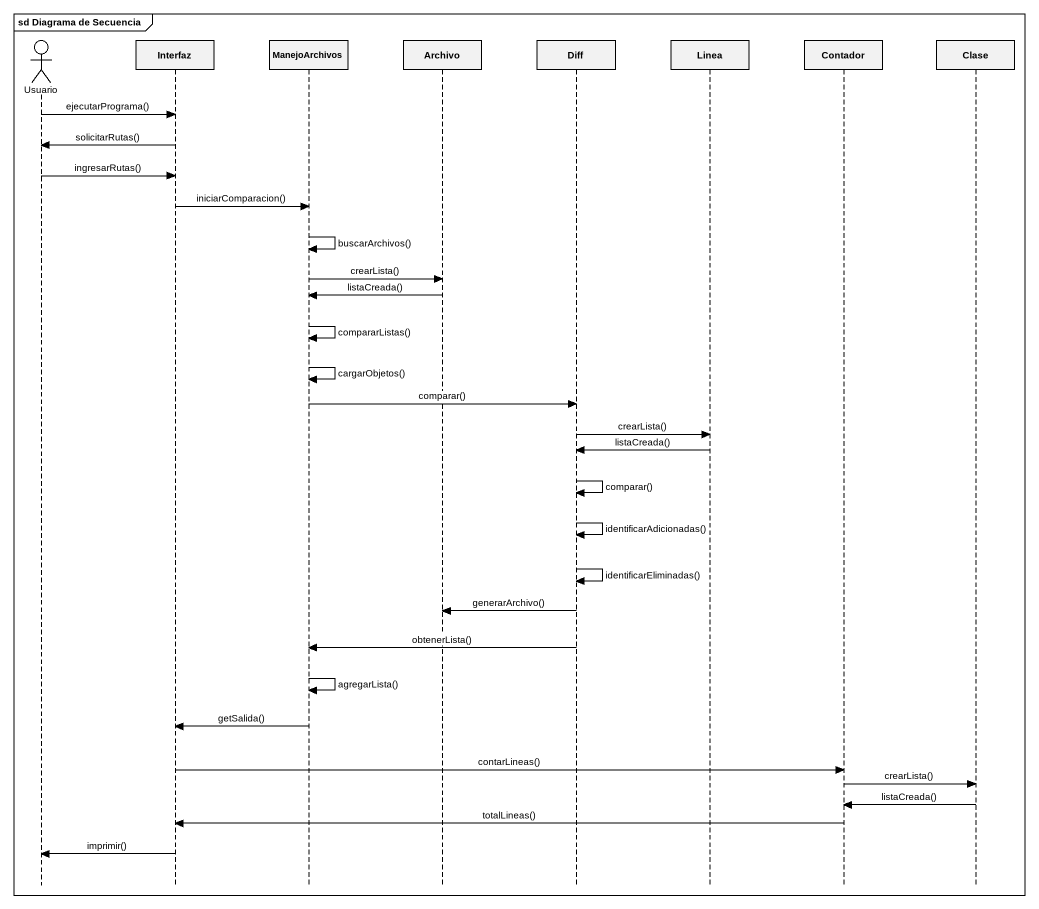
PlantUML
@startuml
mainframe sd Diagrama de Secuencia
hide footbox
actor Usuario
participant Interfaz
participant ManejoArchivos
participant Archivo
participant Diff
participant Linea
participant Contador
participant Clase

Usuario -> Interfaz : ejecutarPrograma()
Interfaz -> Usuario : solicitarRutas()
Usuario -> Interfaz : ingresarRutas()
Interfaz -> ManejoArchivos : iniciarComparacion()
ManejoArchivos -> ManejoArchivos : buscarArchivos()
ManejoArchivos -> Archivo : crearLista()
Archivo -> ManejoArchivos : listaCreada()
ManejoArchivos -> ManejoArchivos : compararListas()
ManejoArchivos -> ManejoArchivos : cargarObjetos()
ManejoArchivos -> Diff : comparar()
Diff -> Linea : crearLista()
Linea -> Diff : listaCreada()
Diff -> Diff : comparar()
Diff -> Diff : identificarAdicionadas()
Diff -> Diff : identificarEliminadas()
Diff -> Archivo : generarArchivo()
Diff -> ManejoArchivos : obtenerLista()
ManejoArchivos -> ManejoArchivos : agregarLista()
ManejoArchivos -> Interfaz : getSalida()
Interfaz -> Contador : contarLineas()
Contador -> Clase : crearLista()
Clase -> Contador : listaCreada()
Contador -> Interfaz : totalLineas()
Interfaz -> Usuario : imprimir()
@enduml
